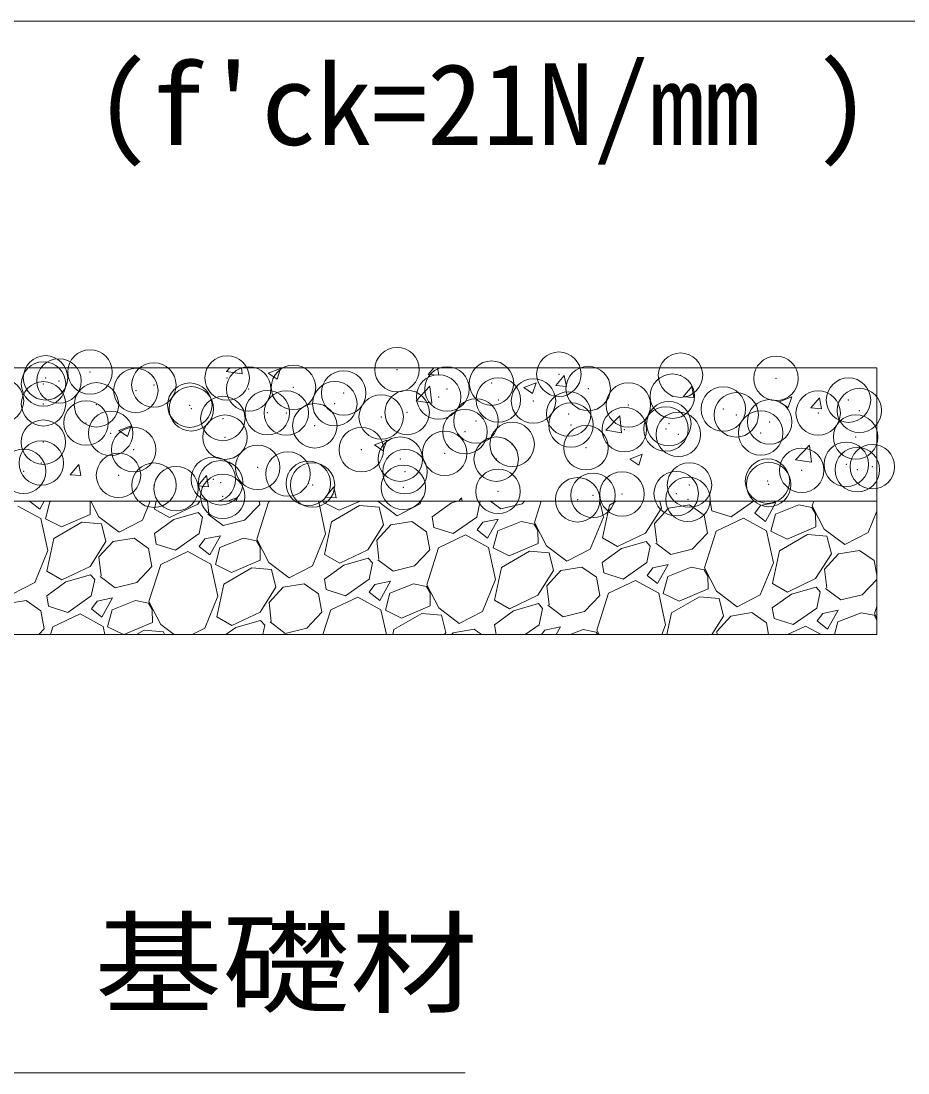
# Model space of a CAD drawing. Units: millimetres at full size; details may follow other scales. Extents: x 47000 to 89000, y 0 to 29700.
# Drawn here: x 61454 to 62452, y 3577 to 4760 of the extents above; entities that cross this region are included whole.
import ezdxf
from ezdxf.enums import TextEntityAlignment as Align

# ---------------------------------------------------------------- set-up
doc = ezdxf.new("R2010")
doc.units = ezdxf.units.MM
doc.header["$LTSCALE"] = 100
doc.header["$PDMODE"] = 32
doc.header["$PDSIZE"] = 50
for name, color, linetype, lineweight in [('0_2', 4, 'Continuous', 13), ('寸法', 6, 'Continuous', 13), ('ﾊｯﾁﾝｸﾞ', 4, 'Continuous', 9)]:
    doc.layers.add(name, color=color, linetype=linetype, lineweight=lineweight)
doc.styles.add('ＭＳ ゴシック', font='')
doc.styles.get('ＭＳ ゴシック').set_extended_font_data('MS Gothic')

msp = doc.modelspace()

# ---------------------------------------------------------------- linework, layer by layer
at = {"layer": '0_2', "color": 7}
for points in [[(58517, 4370), (58517, 4220), (58767, 4220), (58767, 3637), (60267, 3637), (60267, 4220), (62417, 4220), (62417, 4370), (60117, 4370), (60117, 3787), (58917, 3787), (58917, 4370)], [(60267, 4220), (62417, 4220), (62417, 4070), (60267, 4070)]]:
    msp.add_lwpolyline(points, close=True, dxfattribs=at)
at = {"layer": '寸法'}
for points in [[(61217, 4370), (61257, 4461.7), (61387, 4760), (62678.7, 4760)], [(61217, 4070), (61249.6, 3975.5), (61387, 3577), (61953.7, 3577)]]:
    msp.add_lwpolyline(points, dxfattribs=at)
at = {"layer": 'ﾊｯﾁﾝｸﾞ'}
for p, q in [((61685.2, 4366), (61703, 4363.3)), ((61685.3, 4366), (61689.1, 4370)), ((61703, 4363.3), (61702.2, 4370)), ((61732.3, 4364), (61746.3, 4369.3)), ((61742.3, 4357.3), (61746.3, 4369.3)), ((61912.3, 4362.6), (61918.5, 4370)), ((61924.3, 4361.6), (61922.7, 4370)), ((61732.3, 4364), (61742.3, 4357.3)), ((61912.3, 4362.6), (61924.3, 4361.6)), ((62055.8, 4350.1), (62065.4, 4361.5)), ((62067.7, 4349), (62065.4, 4361.5)), ((61898.7, 4332.9), (61914.3, 4349.2)), ((61916.5, 4330.1), (61914.3, 4349.1)), ((62019.7, 4347.9), (62033.8, 4353.3)), ((62019.7, 4347.9), (62029.7, 4341.2)), ((62029.7, 4341.2), (62033.8, 4353.3)), ((62055.8, 4350.1), (62067.7, 4349)), ((62199.2, 4337.5), (62208.8, 4349)), ((62211.2, 4336.5), (62208.8, 4349)), ((61898.7, 4332.9), (61916.5, 4330.1)), ((62199.2, 4337.5), (62211.2, 4336.5)), ((62307.2, 4331.9), (62321.2, 4337.3)), ((62307.2, 4331.9), (62317.1, 4325.2)), ((62317.1, 4325.2), (62321.2, 4337.3)), ((62342.7, 4324.9), (62352.3, 4336.4)), ((62354.6, 4323.9), (62352.3, 4336.4)), ((62342.7, 4324.9), (62354.6, 4323.9)), ((62112.2, 4299.8), (62127.7, 4316.1)), ((62129.9, 4297), (62127.7, 4316)), ((61564.3, 4299.5), (61578.3, 4304.8)), ((61564.3, 4299.5), (61574.2, 4292.7)), ((61574.2, 4292.7), (61578.3, 4304.8)), ((62112.1, 4299.8), (62129.9, 4297)), ((61851.7, 4283.4), (61865.7, 4288.8)), ((61851.7, 4283.4), (61861.7, 4276.7)), ((61861.7, 4276.7), (61865.7, 4288.8)), ((62325.6, 4266.7), (62341.2, 4283)), ((62343.4, 4263.9), (62341.2, 4282.9)), ((62139.1, 4267.4), (62153.1, 4272.8)), ((62149.1, 4260.7), (62153.1, 4272.8)), ((61509.7, 4249.8), (61519.3, 4261.3)), ((61521.6, 4248.8), (61519.3, 4261.3)), ((62139.1, 4267.4), (62149.1, 4260.7)), ((62325.6, 4266.7), (62343.4, 4263.9)), ((61509.7, 4249.8), (61521.6, 4248.8)), ((61653.1, 4237.3), (61662.8, 4248.8)), ((61665.1, 4236.2), (61662.8, 4248.8)), ((61653.1, 4237.3), (61665.1, 4236.2)), ((61796.6, 4224.7), (61806.2, 4236.2)), ((61808.6, 4223.7), (61806.2, 4236.2)), ((61686.4, 4220), (61697.7, 4224.3)), ((61696.2, 4220), (61697.7, 4224.3)), ((61796.6, 4224.7), (61808.6, 4223.7)), ((61946.6, 4220), (61949.7, 4223.7)), ((61950.4, 4220), (61949.7, 4223.7)), ((61476.6, 4200.4), (61450.7, 4214.5)), ((61463.9, 4220), (61475.3, 4211)), ((61475.3, 4211), (61480.3, 4220)), ((61486.8, 4219.2), (61481.6, 4200.1)), ((61488.8, 4220), (61486.8, 4219.2)), ((61531.9, 4219.4), (61531.6, 4220)), ((61532.2, 4205), (61531.9, 4219.4)), ((61532.7, 4220), (61541.7, 4202.4)), ((61590.9, 4198.5), (61599.7, 4220)), ((61604.5, 4211.2), (61606.4, 4220)), ((61653.1, 4216.6), (61621.4, 4201.6)), ((61655.3, 4220), (61653.1, 4216.6)), ((61665.7, 4206.1), (61664, 4220)), ((61705.7, 4198.5), (61722.8, 4216.4)), ((61732.7, 4218.9), (61719.5, 4177.3)), ((61722.8, 4216.4), (61722.1, 4220)), ((61735, 4220), (61732.7, 4218.9)), ((61789.1, 4219.2), (61787.5, 4220)), ((61796.9, 4183.2), (61789.1, 4219.2)), ((61794.4, 4220), (61794.1, 4218.8)), ((61794.1, 4218.8), (61812.2, 4209.9)), ((61803.6, 4196.8), (61835.1, 4215)), ((61812.2, 4209.9), (61835.9, 4220)), ((61835.1, 4215), (61857.2, 4213.2)), ((61855.8, 4220), (61877.2, 4203.7)), ((61857.2, 4213.2), (61862.1, 4193.4)), ((61877.2, 4203.7), (61903.4, 4217.2)), ((61903.4, 4217.2), (61904.5, 4220)), ((61938.4, 4218.1), (61916.8, 4202.4)), ((61945.1, 4220), (61938.4, 4218.1)), ((61970.8, 4220), (61967, 4202.2)), ((61982.5, 4220), (61994, 4211.4)), ((61994, 4211.4), (62018.1, 4217.2)), ((62018.1, 4217.2), (62020.8, 4220)), ((62039.5, 4220), (62032, 4196.1)), ((62109.4, 4202), (62105.5, 4220)), ((62108.3, 4178.7), (62116.1, 4215.6)), ((62116.1, 4215.6), (62123.8, 4220)), ((62174.6, 4212.2), (62156.9, 4184.2)), ((62166.9, 4194.8), (62182.8, 4212)), ((62172.7, 4220), (62174.6, 4212.2)), ((62182.8, 4212), (62206.4, 4216)), ((62206.4, 4216), (62222.8, 4204.4)), ((62231.3, 4209.3), (62229.5, 4220)), ((62278.1, 4220), (62253, 4202.5)), ((62286.1, 4215.1), (62279.7, 4206.6)), ((62303.4, 4218.7), (62286.1, 4215.1)), ((62291.6, 4197.3), (62303.4, 4218.7)), ((62329.3, 4215.8), (62303, 4205.5)), ((62343.9, 4212.9), (62329.3, 4215.8)), ((62348.1, 4205.7), (62343.9, 4212.9)), ((62346.1, 4220), (62344.4, 4214.9)), ((62344.4, 4214.9), (62357.9, 4188.7)), ((61484.4, 4164.5), (61476.6, 4200.4)), ((61481.6, 4200.1), (61499.7, 4191.1)), ((61499.7, 4191.1), (61532.2, 4205)), ((61541.7, 4202.4), (61564.7, 4185)), ((61621.4, 4201.6), (61604.5, 4211.2)), ((61653.7, 4207.3), (61626, 4199.3)), ((61658.4, 4201.9), (61653.7, 4207.3)), ((61658.4, 4201.9), (61654.5, 4183.5)), ((61664.5, 4205.4), (61681.5, 4192.6)), ((61918.8, 4190.6), (61916.8, 4202.4)), ((61967, 4202.2), (61940.5, 4183.7)), ((61991, 4199.9), (61973.6, 4196.4)), ((61979.1, 4178.5), (61991, 4199.9)), ((62094.6, 4166), (62109.4, 4202)), ((62226.5, 4183.9), (62222.8, 4204.4)), ((62253, 4202.5), (62231.3, 4209.3)), ((62266.9, 4200.8), (62236.4, 4186.4)), ((62292.8, 4186.7), (62266.9, 4200.8)), ((62279.7, 4206.6), (62291.6, 4197.3)), ((62303, 4205.5), (62297.9, 4186.3)), ((62348.4, 4191.3), (62348.1, 4205.7)), ((62407.1, 4184.7), (62417, 4208.9)), ((61491.1, 4178.1), (61522.6, 4196.3)), ((61522.6, 4196.3), (61544.7, 4194.4)), ((61544.7, 4194.4), (61549.7, 4174.7)), ((61564.7, 4185), (61590.9, 4198.5)), ((61626, 4199.3), (61604.3, 4183.6)), ((61681.5, 4192.6), (61705.7, 4198.5)), ((61795.8, 4160), (61803.6, 4196.8)), ((61862.1, 4193.4), (61844.4, 4165.4)), ((61854.4, 4176), (61870.3, 4193.3)), ((61870.3, 4193.3), (61893.9, 4197.2)), ((61893.9, 4197.2), (61910.3, 4185.7)), ((61940.5, 4183.7), (61918.8, 4190.6)), ((61973.6, 4196.4), (61967.2, 4187.8)), ((62016.8, 4197.1), (61990.5, 4186.7)), ((62031.4, 4194.2), (62016.8, 4197.1)), ((62035.6, 4186.9), (62031.4, 4194.2)), ((62032, 4196.1), (62045.4, 4169.9)), ((62169.4, 4173.6), (62166.9, 4194.8)), ((62316, 4177.4), (62348.4, 4191.3)), ((62357.9, 4188.7), (62380.9, 4171.3)), ((61483.3, 4141.2), (61491.1, 4178.1)), ((61557.8, 4174.5), (61581.4, 4178.5)), ((61581.4, 4178.5), (61597.8, 4166.9)), ((61606.3, 4171.8), (61604.3, 4183.6)), ((61654.5, 4183.5), (61628, 4165)), ((61661.1, 4177.6), (61654.7, 4169.1)), ((61678.5, 4181.2), (61661.1, 4177.6)), ((61666.6, 4159.7), (61678.5, 4181.2)), ((61704.4, 4178.3), (61678, 4168)), ((61719, 4175.4), (61704.4, 4178.3)), ((61719.5, 4177.3), (61733, 4151.2)), ((61782.1, 4147.2), (61796.9, 4183.2)), ((61856.9, 4154.9), (61854.4, 4176)), ((61914, 4165.2), (61910.3, 4185.7)), ((61954.4, 4182), (61923.9, 4167.7)), ((61980.3, 4167.9), (61954.4, 4182)), ((61967.2, 4187.8), (61979.1, 4178.5)), ((61990.5, 4186.7), (61985.4, 4167.6)), ((62035.9, 4172.5), (62035.6, 4186.9)), ((62125.2, 4169.1), (62108.3, 4178.7)), ((62156.9, 4184.2), (62125.2, 4169.1)), ((62209.4, 4166), (62226.5, 4183.9)), ((62236.4, 4186.4), (62223.2, 4144.9)), ((62300.6, 4150.8), (62292.8, 4186.7)), ((62297.9, 4186.3), (62316, 4177.4)), ((62307.3, 4164.3), (62338.9, 4182.5)), ((62338.9, 4182.5), (62360.9, 4180.7)), ((62360.9, 4180.7), (62365.9, 4160.9)), ((62380.9, 4171.3), (62407.1, 4184.7)), ((61469.6, 4128.5), (61484.4, 4164.5)), ((61549.7, 4174.7), (61531.9, 4146.6)), ((61541.9, 4157.3), (61557.8, 4174.5)), ((61601.5, 4146.4), (61597.8, 4166.9)), ((61628, 4165), (61606.3, 4171.8)), ((61654.7, 4169.1), (61666.6, 4159.7)), ((61678, 4168), (61672.9, 4148.8)), ((61723.2, 4168.2), (61719, 4175.4)), ((61723.4, 4153.7), (61723.2, 4168.2)), ((61844.4, 4165.4), (61812.7, 4150.3)), ((61896.9, 4147.2), (61914, 4165.2)), ((61923.9, 4167.7), (61910.7, 4126.1)), ((61988.1, 4132), (61980.3, 4167.9)), ((61985.4, 4167.6), (62003.5, 4158.6)), ((62003.5, 4158.6), (62035.9, 4172.5)), ((62045.4, 4169.9), (62068.4, 4152.5)), ((62068.4, 4152.5), (62094.6, 4166)), ((62129.7, 4166.8), (62108, 4151.1)), ((62157.4, 4174.8), (62129.7, 4166.8)), ((62162.1, 4169.4), (62157.4, 4174.8)), ((62162.1, 4169.4), (62158.2, 4151)), ((62168.2, 4172.9), (62185.3, 4160.1)), ((62185.3, 4160.1), (62209.4, 4166)), ((62299.5, 4127.5), (62307.3, 4164.3)), ((62374, 4160.8), (62397.6, 4164.7)), ((62397.6, 4164.7), (62414, 4153.2)), ((61544.4, 4136.1), (61541.9, 4157.3)), ((61641.9, 4163.3), (61611.4, 4148.9)), ((61667.9, 4149.2), (61641.9, 4163.3)), ((61691, 4139.9), (61723.4, 4153.7)), ((61812.7, 4150.3), (61795.8, 4160)), ((61844.9, 4156), (61817.2, 4148.1)), ((61849.7, 4150.7), (61844.9, 4156)), ((61855.7, 4154.2), (61872.8, 4141.4)), ((61994.8, 4145.6), (62026.4, 4163.8)), ((62026.4, 4163.8), (62048.4, 4162)), ((62048.4, 4162), (62053.4, 4142.2)), ((62365.9, 4160.9), (62348.1, 4132.9)), ((62358.1, 4143.5), (62374, 4160.8)), ((62417, 4136.8), (62414, 4153.2)), ((61500.2, 4131.6), (61483.3, 4141.2)), ((61531.9, 4146.6), (61500.2, 4131.6)), ((61584.4, 4128.5), (61601.5, 4146.4)), ((61611.4, 4148.9), (61598.2, 4107.3)), ((61675.7, 4113.2), (61667.9, 4149.2)), ((61672.9, 4148.8), (61691, 4139.9)), ((61682.4, 4126.8), (61713.9, 4145)), ((61713.9, 4145), (61735.9, 4143.2)), ((61733, 4151.2), (61756, 4133.7)), ((61735.9, 4143.2), (61740.9, 4123.4)), ((61756, 4133.7), (61782.1, 4147.2)), ((61817.2, 4148.1), (61795.6, 4132.4)), ((61849.7, 4150.7), (61845.7, 4132.2)), ((61872.8, 4141.4), (61896.9, 4147.2)), ((61987, 4108.7), (61994.8, 4145.6)), ((62053.4, 4142.2), (62035.6, 4114.2)), ((62045.6, 4124.8), (62061.5, 4142)), ((62061.5, 4142), (62085.1, 4146)), ((62085.1, 4146), (62101.5, 4134.4)), ((62110, 4139.3), (62108, 4151.1)), ((62158.2, 4151), (62131.7, 4132.5)), ((62164.9, 4145.1), (62158.5, 4136.6)), ((62182.2, 4148.7), (62164.9, 4145.1)), ((62170.3, 4127.3), (62182.2, 4148.7)), ((62208.1, 4145.8), (62181.7, 4135.5)), ((62222.7, 4142.9), (62208.1, 4145.8)), ((62226.9, 4135.7), (62222.7, 4142.9)), ((62223.2, 4144.9), (62236.7, 4118.7)), ((62285.9, 4114.7), (62300.6, 4150.8)), ((62360.7, 4122.4), (62358.1, 4143.5)), ((61504.7, 4129.3), (61483.1, 4113.6)), ((61532.5, 4137.3), (61504.7, 4129.3)), ((61537.2, 4131.9), (61532.5, 4137.3)), ((61537.2, 4131.9), (61533.3, 4113.5)), ((61543.2, 4135.4), (61560.3, 4122.6)), ((61797.5, 4120.6), (61795.6, 4132.4)), ((61845.7, 4132.2), (61819.3, 4113.7)), ((61869.7, 4129.9), (61852.4, 4126.4)), ((61857.8, 4108.5), (61869.7, 4129.9)), ((61973.4, 4096), (61988.1, 4132)), ((62105.3, 4113.9), (62101.5, 4134.4)), ((62131.7, 4132.5), (62110, 4139.3)), ((62145.6, 4130.8), (62115.1, 4116.4)), ((62171.6, 4116.7), (62145.6, 4130.8)), ((62158.5, 4136.6), (62170.3, 4127.3)), ((62181.7, 4135.5), (62176.6, 4116.3)), ((62227.1, 4121.3), (62226.9, 4135.7)), ((62348.1, 4132.9), (62316.4, 4117.8)), ((62400.6, 4114.7), (62417, 4131.9)), ((61443.5, 4115), (61469.6, 4128.5)), ((61560.3, 4122.6), (61584.4, 4128.5)), ((61674.5, 4090), (61682.4, 4126.8)), ((61740.9, 4123.4), (61723.1, 4095.4)), ((61733.2, 4106), (61749.1, 4123.3)), ((61749.1, 4123.3), (61772.7, 4127.2)), ((61772.7, 4127.2), (61789, 4115.7)), ((61819.3, 4113.7), (61797.5, 4120.6)), ((61852.4, 4126.4), (61846, 4117.8)), ((61846, 4117.8), (61857.8, 4108.5)), ((61895.6, 4127.1), (61869.3, 4116.7)), ((61910.2, 4124.2), (61895.6, 4127.1)), ((61914.4, 4116.9), (61910.2, 4124.2)), ((61910.7, 4126.1), (61924.2, 4099.9)), ((61914.6, 4102.5), (61914.4, 4116.9)), ((62048.2, 4103.6), (62045.6, 4124.8)), ((62194.7, 4107.4), (62227.1, 4121.3)), ((62236.7, 4118.7), (62259.7, 4101.3)), ((62316.4, 4117.8), (62299.5, 4127.5)), ((62348.7, 4123.5), (62320.9, 4115.6)), ((62353.4, 4118.2), (62348.7, 4123.5)), ((62353.4, 4118.2), (62349.5, 4099.7)), ((62359.4, 4121.7), (62376.5, 4108.9)), ((61436.6, 4104.5), (61460.2, 4108.5)), ((61460.2, 4108.5), (61476.5, 4096.9)), ((61485, 4101.8), (61483.1, 4113.6)), ((61533.3, 4113.5), (61506.8, 4095)), ((61539.9, 4107.6), (61533.5, 4099.1)), ((61557.2, 4111.2), (61539.9, 4107.6)), ((61545.3, 4089.7), (61557.2, 4111.2)), ((61583.1, 4108.3), (61556.8, 4098)), ((61597.7, 4105.4), (61583.1, 4108.3)), ((61601.9, 4098.2), (61597.7, 4105.4)), ((61598.2, 4107.3), (61611.7, 4081.2)), ((61660.9, 4077.2), (61675.7, 4113.2)), ((61735.7, 4084.9), (61733.2, 4106)), ((61792.8, 4095.2), (61789, 4115.7)), ((61833.2, 4112), (61802.7, 4097.7)), ((61859.1, 4097.9), (61833.2, 4112)), ((61869.3, 4116.7), (61864.1, 4097.6)), ((62003.9, 4099.1), (61987, 4108.7)), ((62035.6, 4114.2), (62003.9, 4099.1)), ((62088.1, 4096), (62105.3, 4113.9)), ((62115.1, 4116.4), (62102, 4074.9)), ((62179.4, 4080.8), (62171.6, 4116.7)), ((62176.6, 4116.3), (62194.7, 4107.4)), ((62186.1, 4094.3), (62217.6, 4112.5)), ((62217.6, 4112.5), (62239.7, 4110.7)), ((62239.7, 4110.7), (62244.6, 4090.9)), ((62259.7, 4101.3), (62285.9, 4114.7)), ((62320.9, 4115.6), (62299.3, 4099.9)), ((62376.5, 4108.9), (62400.6, 4114.7)), ((61480.3, 4076.4), (61476.5, 4096.9)), ((61506.8, 4095), (61485, 4101.8)), ((61520.7, 4093.3), (61490.2, 4078.9)), ((61546.6, 4079.2), (61520.7, 4093.3)), ((61533.5, 4099.1), (61545.3, 4089.7)), ((61556.8, 4098), (61551.6, 4078.8)), ((61602.2, 4083.7), (61601.9, 4098.2)), ((61723.1, 4095.4), (61691.4, 4080.3)), ((61775.7, 4077.2), (61792.8, 4095.2)), ((61802.7, 4097.7), (61793.9, 4070)), ((61865.2, 4070), (61859.1, 4097.9)), ((61864.1, 4097.6), (61882.2, 4088.6)), ((61873.6, 4075.6), (61905.1, 4093.8)), ((61882.2, 4088.6), (61914.6, 4102.5)), ((61905.1, 4093.8), (61927.2, 4092)), ((61924.2, 4099.9), (61947.2, 4082.5)), ((61947.2, 4082.5), (61973.4, 4096)), ((62008.4, 4096.8), (61986.8, 4081.1)), ((62036.2, 4104.8), (62008.4, 4096.8)), ((62040.9, 4099.4), (62036.2, 4104.8)), ((62040.9, 4099.4), (62037, 4081)), ((62047, 4102.9), (62064, 4090.1)), ((62064, 4090.1), (62088.1, 4096)), ((62180.9, 4070), (62186.1, 4094.3)), ((62252.8, 4090.8), (62276.4, 4094.7)), ((62276.4, 4094.7), (62292.8, 4083.2)), ((62301.3, 4088.1), (62299.3, 4099.9)), ((62349.5, 4099.7), (62323, 4081.2)), ((62356.1, 4093.9), (62349.7, 4085.3)), ((62373.4, 4097.4), (62356.1, 4093.9)), ((62361.6, 4076), (62373.4, 4097.4)), ((62399.3, 4094.6), (62373, 4084.2)), ((62413.9, 4091.7), (62399.3, 4094.6)), ((62417, 4101.7), (62414.4, 4093.6)), ((62414.4, 4093.6), (62417, 4088.7)), ((61570, 4070), (61602.2, 4083.7)), ((61691.4, 4080.3), (61674.5, 4090)), ((61723.7, 4086), (61696, 4078.1)), ((61728.4, 4080.7), (61723.7, 4086)), ((61734.5, 4084.2), (61751.5, 4071.4)), ((61927.2, 4092), (61932.1, 4072.2)), ((62244.6, 4090.9), (62231.4, 4070)), ((62236.9, 4073.5), (62252.8, 4090.8)), ((62295.2, 4070), (62292.8, 4083.2)), ((62323, 4081.2), (62301.3, 4088.1)), ((62349.7, 4085.3), (62361.6, 4076)), ((62373, 4084.2), (62369.2, 4070)), ((62417, 4086.4), (62413.9, 4091.7)), ((61474.2, 4070), (61480.3, 4076.4)), ((61490.2, 4078.9), (61487.3, 4070)), ((61548.6, 4070), (61546.6, 4079.2)), ((61551.6, 4078.8), (61569.5, 4070)), ((61584, 4070), (61592.6, 4075)), ((61592.6, 4075), (61614.7, 4073.2)), ((61611.7, 4081.2), (61626.5, 4070)), ((61614.7, 4073.2), (61615.5, 4070)), ((61646.9, 4070), (61660.9, 4077.2)), ((61696, 4078.1), (61684.8, 4070)), ((61728.4, 4080.7), (61726.1, 4070)), ((61751.5, 4071.4), (61775.7, 4077.2)), ((61872.4, 4070), (61873.6, 4075.6)), ((61932.1, 4072.2), (61930.8, 4070)), ((61938.4, 4070), (61940.3, 4072)), ((61940.3, 4072), (61963.9, 4076)), ((61963.9, 4076), (61972.4, 4070)), ((61988.7, 4070), (61986.8, 4081.1)), ((62037, 4081), (62021.3, 4070)), ((62043.6, 4075.1), (62039.8, 4070)), ((62061, 4078.7), (62043.6, 4075.1)), ((62056.2, 4070), (62061, 4078.7)), ((62086.8, 4075.8), (62072, 4070)), ((62101.4, 4072.9), (62086.8, 4075.8)), ((62103.1, 4070), (62101.4, 4072.9)), ((62102, 4074.9), (62104.5, 4070)), ((62175, 4070), (62179.4, 4080.8)), ((62237.3, 4070), (62236.9, 4073.5)), ((62336.9, 4079.5), (62316.6, 4070)), ((62354.4, 4070), (62336.9, 4079.5))]:
    msp.add_line(p, q, dxfattribs=at)
for p in [(61531.9, 4365.3), (61877.3, 4368), (61481.8, 4358.7), (61496.9, 4355.2), (61686.1, 4358.6), (61983.5, 4352.8), (62059.3, 4362.8), (62196.1, 4361.7), (62303.6, 4358.1), (61479.5, 4351.9), (61583.4, 4344.5), (61603.7, 4350.7), (61710.4, 4346.2), (61760.7, 4348), (61817.2, 4341.7), (61933.5, 4346.2), (62092.3, 4346.7), (61432.3, 4332.9), (61479.5, 4329.5), (61807.2, 4329.6), (61924, 4337.2), (61991.2, 4333.9), (62030.7, 4332.7), (62187, 4338.1), (62385.1, 4333.7), (61539.1, 4328.4), (61644.1, 4328), (61645.8, 4323.9), (61731.4, 4319.6), (61752.6, 4319.3), (61888.6, 4319.8), (62070.4, 4318.1), (62137.5, 4328.2), (62244.2, 4323.7), (62258.8, 4317.1), (62351, 4319.1), (62397.4, 4322), (61527.4, 4308), (61681.3, 4313), (61784.7, 4304.8), (61859.4, 4314.8), (61966.1, 4310.3), (62072.9, 4305.8), (62183, 4307.1), (62296.4, 4309.2), (61555, 4296.4), (61953.7, 4298.1), (62133, 4300.5), (62179.7, 4301.3), (62193.7, 4295.1), (62286.4, 4296.8), (61479.3, 4286.4), (61683.7, 4292), (62006.7, 4283.9), (62393.2, 4292.3), (61581, 4277.9), (61837.1, 4278), (61930.9, 4273.9), (62089.8, 4280.1), (61477.1, 4262.9), (61720.4, 4258), (61880.9, 4267.3), (61988.8, 4267.3), (62382.6, 4261.4), (62412, 4258.8), (61457.1, 4253.6), (61563.9, 4249.1), (61754.5, 4250.7), (61886.1, 4253.2), (62332.5, 4254.8), (62395, 4255.4), (61603.8, 4238), (61628.7, 4234.1), (61670.6, 4244.6), (61678.8, 4240.7), (61777.4, 4240), (61782.2, 4238.2), (61884.2, 4235.5), (62206.2, 4238.2), (62294, 4242.6), (62295.4, 4238.8), (61681.2, 4225.4), (61990.9, 4231), (62097.7, 4226.5), (62130.4, 4228.2), (62191.3, 4228.5), (62204.5, 4222), (62080.4, 4221.6)]:
    msp.add_point(p, dxfattribs=at)

# ---------------------------------------------------------------- texts
at = {"layer": '寸法', "color": 3, "style": 'ＭＳ ゴシック'}
msp.add_text("(f'ck=21N/mm )", height=91.64, dxfattribs=at).set_placement((61537.2, 4593.2), align=Align.BOTTOM_LEFT)
at = {"layer": '寸法', "style": 'ＭＳ ゴシック', "width": 1.15}
msp.add_text('基礎材', height=91.64, dxfattribs=at).set_placement((61537, 3627), align=Align.BOTTOM_LEFT)

doc.saveas('drawing.dxf')
